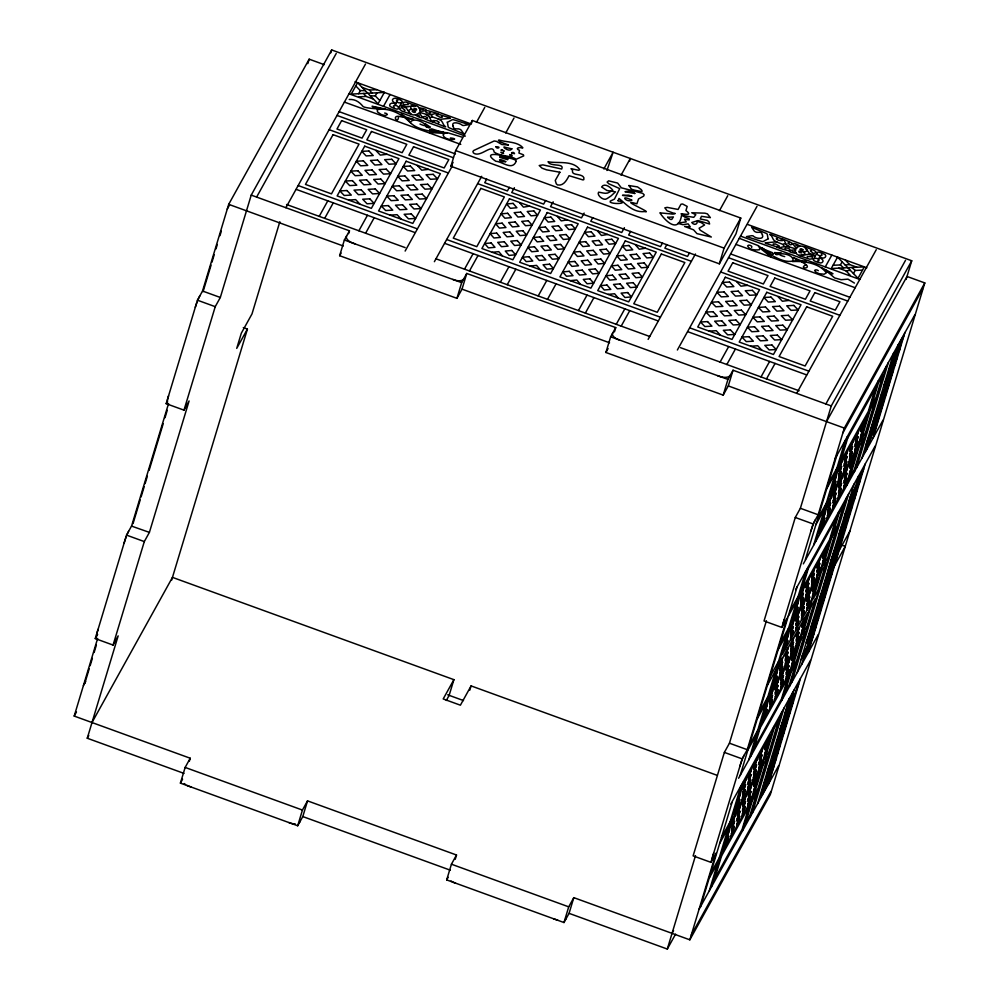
<?xml version="1.0" encoding="UTF-8"?>
<svg xmlns="http://www.w3.org/2000/svg" width="999" height="999" viewBox="0 0 999 999"><rect width="100%" height="100%" fill="white"/><g stroke="black" fill="none" stroke-linecap="round" stroke-linejoin="round"><path stroke-width="1.5" d="M794.505 655.868L791.757 664.785L792.032 664.085M804.57 622.539L801.822 631.443L802.097 630.744M815.284 587.05L812.537 595.953L812.811 595.254M825.349 553.708L822.602 562.612L822.876 561.913M853.895 494.043L855.668 486.113M859.065 484.14L860.851 476.211M776.273 744.155L772.789 759.015L767.269 773.663L767.731 770.778A7.393 0.699 -70 0 1 769.08 766.733L770.117 764.422L769.567 766.57M764.335 714.248L767.057 705.219M774.4 680.906L777.147 671.803M785.114 645.404L787.836 636.388M795.179 612.075L797.926 602.971M782.192 731.693C778.433 743.031 783.603 725.049 782.991 730.194A19.78 1.861 -70 0 1 782.704 731.418L779.52 740.946L783.253 731.955L782.567 734.253M884.964 396.428L887.699 388.224A24.176 2.273 -70 0 0 887.824 387.512L887.437 386.001L890.109 378.621M779.545 744.854L778.508 746.74L785.089 727.846L784.003 729.02A19.78 1.861 -70 0 1 784.752 727.01C790.034 713.436 782.067 736.538 785.689 725.262M807.816 651.223L809.665 644.28M809.764 641.683L811.613 634.727M848.413 513.224L846.378 518.406L846.615 517.032A7.517 0.712 -70 0 1 847.327 514.747L849.562 509.777L848.401 513.311M885.576 389.385L887.374 384.153L883.004 396.715A24.176 2.273 -70 0 1 883.516 395.292L888.611 381.331L887.574 383.191M790.796 708.466L788.835 714.123L793.144 701.573A8.654 0.812 -70 0 0 793.368 700.674L788.823 712.312A20.18 1.898 -70 0 0 788.436 713.511L786.038 720.654A9.853 0.924 -70 0 0 785.726 721.478L785.689 721.553M776.423 744.28L776.348 746.066A38.412 3.609 -70 0 0 776.96 744.043L778.708 739.285L776.373 746.54A22.59 2.123 -70 0 1 776.211 747.514L775.561 750.074L775.636 749.325M825.074 594.605C821.977 604.108 828.983 584.29 824.175 596.303A15.559 1.461 -70 0 0 823.588 597.951L824.625 596.715L823.8 599.687A19.955 1.873 -70 0 1 823.351 600.886L818.78 613.199L819.792 611.376M893.843 361.813L895.916 352.822M899.175 351.548L901.248 342.557M822.926 591.895L824.163 588.548L823.601 590.709A7.73 0.724 -70 0 1 822.477 593.98L821.203 597.315M836.2 476.211L833.154 486.251M756.518 781.705L753.483 791.533L753.77 790.783M767.557 745.142L764.522 754.969L764.809 754.22M852.559 463.573L849.537 473.401L849.824 472.652M863.598 426.998L860.576 436.825L860.863 436.088M807.08 643.306L807.916 640.646A7.905 0.737 -70 0 1 808.129 640.209L808.778 638.686L807.454 642.469A7.143 0.674 -70 0 0 807.292 642.981L807.13 643.294M726.073 840.996L729.07 831.018M737.112 804.42L740.122 794.442M767.494 784.964L769.592 777.172M769.829 774.075L771.927 766.283M822.115 522.827L825.124 512.874M787.05 719.118L787.05 719.093A9.853 0.924 -70 0 0 787.05 718.83L786.787 718.955M821.678 600.849L817.319 615.846M880.069 408.966L880.069 408.941A9.853 0.924 -70 0 0 880.057 409.228L881.081 407.405A9.853 0.924 -70 0 0 881.393 406.568L881.43 406.493M829.42 580.394L827.684 585.264L830.544 577.235M837.537 547.939L839.31 543.119L835.451 554.02A6.693 0.624 -70 0 0 835.276 554.757L839.435 544.355A15.285 1.436 -70 0 0 839.772 543.319L841.87 537.125A8.966 0.837 -70 0 0 842.157 536.388L842.182 536.326M852.871 498.064L855.818 489.148M858.928 481.106L861.862 472.19M827.372 573.975C829.095 566.895 832.604 553.97 835.664 550.324A7.73 0.724 -70 0 1 835.127 552.547L833.703 556.356L834.402 553.883M820.591 605.544L821.678 602.584L819.217 608.428A19.955 1.873 -70 0 1 819.242 607.892L818.793 609.178M818.556 615.022L817.394 618.568L819.63 613.598A7.517 0.712 -70 0 0 820.341 611.313C821.253 606.643 816.882 619.368 819.467 613.349M815.783 620.004L818.718 611.201L818.156 612.287M843.968 520.904L845.229 513.761L845.042 516.758A92.632 8.691 -70 0 1 844.654 519.143L844.08 522.052A30.095 2.822 -70 0 1 843.918 522.789L836.712 545.741M879.669 414.685L881.493 408.191L879.457 414.086L880.119 412.662M778.134 749.075L777.022 751.448A7.555 0.712 -70 0 0 776.822 752.297L776.885 753.184L779.183 747.776A10.127 0.949 -70 0 0 780.007 745.104C781.28 739.297 776.223 754.083 779.07 747.352M870.104 434.178L871.315 427.297L871.153 430.169A88.674 8.317 -70 0 1 870.766 432.455L870.204 435.302A29.296 2.747 -70 0 1 870.054 435.989L865.246 452.172M892.669 366.321L895.878 356.531M899.212 347.839L902.422 338.049M876.335 419.48L878.321 413.998L873.975 426.473A8.654 0.812 -70 0 0 873.738 427.385L878.296 415.746A20.18 1.898 -70 0 0 878.683 414.548L880.281 409.253M826.985 582.742L827.384 584.265A15.285 1.436 -70 0 1 827.184 585.027L825.087 591.208A8.966 0.837 -70 0 0 824.799 591.957L824.774 592.02M780.806 737.399C784.764 725.823 777.884 746.553 783.716 732.417M886.338 390.709L885.102 394.006L885.676 390.547L883.703 394.867L880.506 405.244L882.367 401.049A19.78 1.861 -70 0 0 883.016 399.15L883.079 398.988M888.985 378.933L890.097 376.611A7.555 0.712 -70 0 0 890.296 375.761L890.234 374.862L887.936 380.269A10.127 0.949 -70 0 0 887.1 382.954C885.813 388.723 890.883 374.088 888.049 380.706M839.01 549.113L837.936 549.9A51.111 4.795 -70 0 1 837.811 549.875L837.799 549.875A51.111 4.795 -70 0 1 837.262 551.136L833.728 559.565L828.134 578.221M891.832 373.838L890.209 378.459L892.032 374.051A10.127 0.949 -70 0 0 892.756 371.566L893.081 369.717L890.733 374.987A7.555 0.712 -70 0 0 890.284 376.261L890.009 377.123L890.908 375.499M851.173 508.341L849.737 512.337L851.423 508.354A7.517 0.712 -70 0 0 852.035 506.256C852.996 501.336 847.701 515.147 850.286 509.927M788.711 709.04L788.673 712.587A20.18 1.898 -70 0 1 788.423 713.511L788.398 713.611M773.538 244.955L773.189 243.981L775.424 243.968L779.27 246.016L776.785 246.878L766.196 243.506A8.654 4.383 16.8 0 1 765.072 242.869L775.886 241.883A20.18 10.215 16.8 0 1 777.172 242.183L783.316 244.555A4.958 2.51 16.8 0 0 783.328 245.042L783.728 245.654A9.853 4.995 16.8 0 0 784.19 246.166L784.227 246.204M877.459 421.965L877.509 421.303L876.535 422.427A51.074 4.795 -70 0 1 876.373 422.265L876.31 422.377A51.074 4.795 -70 0 1 875.786 423.651L868.631 443.968L870.291 439.722M828.009 578.858L827.946 579.72L829.02 578.446A51.111 4.795 -70 0 1 829.145 578.471L829.207 578.371A51.111 4.795 -70 0 1 829.694 577.21L833.228 568.781L838.948 549.475M775.299 754.158L776.91 749.6L775.087 754.008A10.127 0.949 -70 0 0 774.362 756.48L774.038 758.341L776.385 753.071A7.555 0.712 -70 0 0 776.822 751.797L777.11 750.911L776.198 752.559M511.6 152.722L512.999 152.41A1.561 0.787 16.8 0 1 513.811 152.71L514.522 153.696L511.763 153.034A1.798 0.912 16.8 0 1 511.613 152.735L511.613 152.735M826.697 589.385L825.249 593.244L828.958 582.542L820.654 603.908L822.527 598.463L822.452 599.412A15.559 1.461 -70 0 1 822.227 600.399L822.214 600.499M885.077 383.978L883.628 387.3A7.393 0.699 -70 0 1 884.415 384.303L887.661 376.386L884.54 388.798L878.071 406.943M789.697 705.881L789.635 706.768L790.634 705.669A51.074 4.795 -70 0 1 790.746 705.781L790.808 705.681A51.074 4.795 -70 0 1 791.333 704.407L798.488 684.078M789.747 705.631L793.356 693.318L791.47 701.535L794.242 696.403L798.488 684.065M877.422 422.177L873.788 434.665L875.648 426.523L872.876 431.655L870.304 439.71M843.943 522.402C841.982 521.578 836.588 544.218 840.659 530.457M870.067 435.626C868.181 434.865 863.236 456.019 866.97 443.256M824.425 594.168L824.312 591.358L826.722 582.954A6.693 0.624 -70 0 1 827.097 581.855M849.637 512.499L847.252 518.993L847.814 519.855A19.955 1.873 -70 0 1 847.714 520.454C843.481 529.458 842.881 536.338 840.234 545.392A6.693 0.624 -70 0 1 839.859 546.49L839.572 544.08A15.285 1.436 -70 0 1 839.772 543.306L839.797 543.231M840.284 538.898L842.731 531.143L841.882 533.728M844.729 527.947L844.754 527.847A15.559 1.461 -70 0 0 844.505 528.933C845.179 530.881 847.227 520.554 845.329 527.522M782.679 731.568L785.289 723.838L785.576 719.492L782.829 729.12L784.59 724.163L783.828 725.936M881.543 397.627L881.568 397.515A36.801 3.459 -70 0 0 881.867 396.228C883.566 387.187 877.946 404.995 882.092 394.692M884.44 396.516L884.415 396.64A19.78 1.861 -70 0 0 884.127 397.864L883.965 399.101L886.213 392.857L881.93 403.796L881.543 408.554M871.503 428.134L873.65 420.055M787.562 719.205L785.976 723.513L790.172 711.201L785.189 724.263M879.557 408.853L881.143 404.533L876.947 416.845L881.93 403.796M879.445 415.684L878.87 417.632A8.654 0.812 -70 0 1 878.446 418.906L878.446 415.472A20.18 1.898 -70 0 1 878.695 414.535L878.72 414.448M818.431 607.854L818.443 607.817A11.713 1.099 -70 0 0 818.318 608.304L818.193 609.028L818.556 608.379A8.029 0.749 -70 0 0 818.768 607.941L820.316 599.875L822.427 595.104M413.861 108.254L416.071 108.741A2.298 1.161 16.8 0 1 416.421 110.065L410.264 109.478L408.504 110.614C410.989 117.02 416.296 115.247 420.392 112.4C419.842 107.255 417.607 103.859 410.739 106.581L410.864 108.404L415.497 111.738A2.298 1.161 16.8 0 1 414.036 112.412L412.15 111.488M816.57 253.746L815.521 255.619L809.227 253.197L805.556 247.814A24.176 12.25 16.8 0 0 804.507 247.04C796.815 242.944 790.883 253.434 799.874 255.494A24.176 12.25 16.8 0 0 801.235 255.607L808.641 254.245L815.059 256.443L814.023 258.329M792.744 692.344L787.562 709.215A29.296 2.747 -70 0 1 787.175 710.339L787.175 710.339M887.337 379.458L889.747 370.092L889.397 370.979A12.3 1.149 -70 0 0 889.06 372.065L887.986 376.648L888.96 370.179L894.929 351.848M881.53 408.554L884.29 398.938L882.517 403.883L883.291 402.122M837.999 540.247L836.75 544.73A8.342 0.787 -70 0 1 836.013 547.015L834.477 551.273L835.364 548.289A53.646 5.032 -70 0 0 835.888 546.528L835.688 547.027A29.57 2.772 -70 0 0 834.889 549.225L831.867 558.179A137.862 12.937 -70 0 0 830.718 561.763L830.619 562.075M807.966 639.085L807.741 639.884M826.722 576.323L826.21 578.846M820.941 594.105L820.866 594.38A137.862 12.937 -70 0 0 820.017 597.414L818.406 603.833A29.57 2.772 -70 0 0 818.218 604.894L818.206 605.082A53.646 5.032 -70 0 0 818.768 603.246L819.767 600.087L819.267 602.472A8.342 0.787 -70 0 1 818.73 604.383L816.071 613.161L819.205 603.321A18.407 1.723 -70 0 0 819.217 602.872L819.217 602.872M838.236 540.909L836.925 544.605A18.407 1.723 -70 0 1 836.35 546.091L836.213 546.441M827.184 585.027L827.184 585.027A15.285 1.436 -70 0 1 827.534 583.99L831.68 573.588A6.693 0.624 -70 0 1 831.505 574.325L830.806 576.498M838.373 540.397L839.485 535.926L838.611 537.999M818.468 610.264L815.534 619.992A7.517 0.712 -70 0 0 814.922 622.09C813.973 626.997 819.267 613.136 816.67 618.418M888.198 386.788L888.386 386.151M168.069 397.49L168.556 395.866M784.19 619.605L783.703 621.241A8.342 0.787 -70 0 0 783.041 624.5L783.129 624.675A8.042 0.749 -70 0 0 783.89 623.713M98.077 629.333L97.415 631.518A9.216 0.862 -70 0 0 96.603 635.302L96.691 635.539A8.879 0.837 -70 0 0 97.54 634.527M713.698 853.084L713.049 855.269A9.216 0.862 -70 0 0 712.237 859.04L712.324 859.29A8.879 0.837 -70 0 0 713.161 858.266M825.773 589.685L826.073 589.422A8.966 0.837 -70 0 1 826.086 589.622M841.133 538.811L840.958 538.985A8.966 0.837 -70 0 1 840.871 538.723M184.028 773.413L87.263 738.236L118.157 635.876L113.074 645.067L95.28 638.598L126.523 535.114L131.606 525.936L168.581 403.459M113.074 645.067L144.306 541.583L149.4 532.392L189.086 400.961L183.991 410.152L166.196 403.683L197.44 300.2L202.535 291.021L228.696 204.345L309.166 59.178L324.225 64.648M189.373 761.101L190.235 758.241L74.201 716.071L97.665 638.373M84.79 683.428L89.236 668.693M90.122 665.746L92.358 658.378M94.131 652.484L96.354 645.117M133.054 523.551L140.197 499.912M141.084 496.953L144.206 486.613M145.105 483.653L147.328 476.273M149.113 470.354L163.224 423.613M165.01 417.707L167.245 410.327M203.072 291.646L211.076 265.122M211.963 262.175L214.186 254.807M215.971 248.913L217.307 244.493M219.967 235.652L221.303 231.231M183.991 410.152L215.235 306.668L220.317 297.477L251.224 195.117L331.693 49.95L911.737 260.764L906.105 279.433M307.817 63.649L309.166 59.178M171.603 580.232L247.415 329.096L243.319 327.597M279.832 221.753L251.998 313.923L241.308 333.216L236.726 348.389L247.415 329.096M330.831 52.81L331.693 49.95M455.219 859.302L456.506 855.019L307.53 800.873L302.797 816.57L297.702 825.761L180.407 783.129L185.14 767.432L190.235 758.241M614.447 331.88L615.734 327.597L466.758 273.451L462.025 289.148L456.93 298.339L339.635 255.707L344.368 240.01L349.463 230.819L251.224 195.117M348.601 233.679L349.463 230.819M450.911 166.271L455.656 150.574L472.34 120.479L740.759 218.044L736.026 233.741L719.342 263.823L450.911 166.271L453.096 162.35M471.478 123.339L472.34 120.479M297.702 825.761L302.435 810.064L307.53 800.873M456.93 298.339L461.663 282.642L466.758 273.451M91.995 722.539L172.465 577.372L453.896 679.657L449.15 695.354L446.303 700.486M469.792 690.184L471.091 685.901L717.332 775.399M629.457 161.338L630.319 158.479L621.053 175.2M826.535 421.628L907.005 276.461L924.799 282.929L770.304 794.655L689.834 939.822L573.801 897.651L569.068 913.348L563.973 922.539L446.678 879.907L451.423 864.21L456.506 855.019M911.737 260.764L831.268 405.931L733.041 370.229L728.296 385.926L723.201 395.117L605.906 352.485L610.651 336.788L615.734 327.597M719.342 263.823L724.088 248.139L740.759 218.044M563.973 922.539L568.718 906.842L573.801 897.651M723.201 395.117L727.946 379.42L733.041 370.229M766.42 620.741L729.445 743.206L724.362 752.397L693.119 855.881L710.913 862.337L715.996 853.158L689.834 939.822M831.268 405.931L800.374 508.291L795.279 517.482L764.035 620.966L781.83 627.422L786.925 618.244L747.24 749.675L742.145 758.865L710.913 862.337M569.068 913.348L667.307 949.05L695.504 855.656M781.83 627.422L813.074 523.951L818.156 514.76L844.33 428.096L924.799 282.929M700.424 907.167L732.005 802.559M740.209 775.361L797.14 586.788M805.356 559.59L836.937 454.982M709.302 890.721L740.883 786.113M748.8 759.864L805.731 571.291M813.661 545.042L845.241 440.422M711.4 886.937L742.981 782.329M750.898 756.081L807.829 567.507M815.758 541.258L847.339 436.638M742.369 831.068L773.95 726.46M781.867 700.212L838.798 511.638M846.727 485.389L878.308 380.769M750.212 816.995L781.98 711.763M789.759 685.963L846.69 497.39M854.482 471.59L886.25 366.371M752.309 813.211L784.078 707.979M791.857 682.18L848.788 493.606M856.58 467.807L888.348 362.587M757.604 803.658L789.372 698.426M797.152 672.627L854.083 484.053M861.875 458.254L893.643 353.034M762.2 795.366L793.968 690.147M801.747 664.347L858.678 475.774M866.47 449.975L898.238 344.742M765.034 786.35L769.904 772.339M805.269 653.071L809.764 640.247M769.517 778.908L774.375 764.897M809.677 645.704L814.16 632.879M768.618 783.99L800.386 678.758M808.328 652.472L865.259 463.898M873.163 437.687L904.932 332.467M124.163 542.932L124.663 541.271A8.342 0.787 -70 0 1 126.186 536.875M739.784 766.683L740.296 765.009A8.342 0.787 -70 0 1 742.369 759.215L742.906 757.904A8.042 0.749 -70 0 1 744.205 755.157M874.212 421.153L874.075 421.803L879.045 405.407L874.162 418.381M826.61 576.685L830.831 563.111L831.268 562.412L829.47 568.993L832.679 559.902L829.382 569.517L831.53 564.872A8.791 0.824 -70 0 1 831.143 566.321L829.457 570.604M885.401 392.22L883.865 396.103L884.552 393.806M885.514 392.033L887.599 387.113L887.711 388.361L890.658 378.134L888.461 384.078L889.098 382.829M771.24 764.01L766.982 776.448A12.3 1.149 -70 0 1 767.269 775.449L769.717 768.381L764.435 782.629L760.364 797.539M840.296 535.414L840.321 535.352A11.713 1.099 -70 0 1 840.546 534.702L841.433 532.604A8.029 0.749 -70 0 1 841.57 532.405L834.727 550.973M782.08 724.325L776.323 743.843L781.568 729.02L779.257 735.264L779.595 734.64M775.674 748.288L775.624 748.463A36.801 3.459 -70 0 1 774.924 750.461L771.765 758.104L773.638 753.883M843.418 530.244L843.368 530.394A15.559 1.461 -70 0 1 842.781 532.042L837.999 545.804L842.532 534.178M843.918 532.33L843.206 533.953L844.779 529.607L840.609 542.607L841.22 541.296M823.039 596.016L823.75 594.393L822.177 598.738L826.348 585.739L825.736 587.05M786.787 708.978C792.332 692.307 779.42 728.383 787.15 710.289M786.862 711.201L785.301 715.546A88.674 8.317 -70 0 1 783.566 720.254L780.319 728.683L785.351 714.909M813.248 624.038L811.638 628.508A92.632 8.691 -70 0 1 809.802 633.503L806.343 642.469L811.65 627.959M882.766 394.468L883.541 392.445L882.329 396.004A22.59 2.123 -70 0 1 881.642 397.877L879.632 404.595L880.269 401.848A38.412 3.609 -70 0 0 880.868 399.85L878.758 405.319M847.489 514.997L848.388 513.111M875.936 416.595C878.084 410.514 874.088 421.928 874.862 418.981A6.943 0.649 -70 0 1 875.012 418.481L874.063 421.378A7.293 0.687 -70 0 0 874.2 421.166M787 715.384L787.649 713.973L785.614 719.867L788.248 710.414A8.654 0.812 -70 0 1 788.673 709.153M836.687 545.978L835.913 549.013A11.763 1.099 -70 0 1 835.776 549.1M825.711 579.457L820.254 598.925L821.166 597.265A11.763 1.099 -70 0 1 821.603 596.415L822.427 595.092M778.021 745.229L778.646 743.98L776.448 749.924L779.432 739.784A24.176 2.273 -70 0 0 779.282 740.534L779.682 742.057L777.01 749.437M897.489 352.335L904.257 334.69L897.951 346.079L897.139 358.304L890.833 369.68L897.601 352.035M848.85 515.946L848.238 517.145L850.224 511.888L845.279 525.761L846.365 522.802M895.778 355.369L897.651 350.637M897.439 353.733L899.3 349.001M831.018 568.518L829.532 575.149L832.292 570.167L836.051 559.415M835.938 559.827L835.813 559.015M830.906 568.931L834.664 558.179L837.424 553.196L835.801 559.028M855.656 488.236L857.417 483.828M857.329 486.426L859.09 482.017M197.577 300.849L198.177 299.375A8.879 0.837 -70 0 1 199.7 296.129M126.736 535.476L127.273 534.165A8.042 0.749 -70 0 1 128.571 531.406M881.493 402.672C882.604 399.862 882.08 399.163 883.516 398.613M825.773 579.907L823.076 588.836L827.771 577.347A8.791 0.824 -70 0 0 828.333 575.599L828.321 574.363M684.203 215.509C672.926 210.589 696.39 218.494 685.926 210.602L687.187 206.431L682.654 204.008L680.981 204.196L678.096 209.453L667.157 207.367L664.81 207.829L667.107 210.752L672.914 212.962A25.524 12.925 16.8 0 0 675.249 213.511L673.039 214.136L659.902 212.837C664.984 220.542 678.483 234.303 681.53 215.484L683.766 216.308M875.986 416.283L875.236 417.694L876.735 412.824M844.642 525.886L844.055 527.847L845.766 523.051L842.956 529.195L847.015 517.744L845.316 522.427M822.314 602.459L822.901 600.499L821.19 605.294L824.013 599.113L819.942 610.601L821.64 605.918M839.722 541.283L840.134 540.384M131.518 526.086L149.4 532.392M828.333 574.35L829.969 569.929L829.545 570.466M227.26 209.103L229.508 205.045M256.618 197.078L336.238 53.447M166.196 403.683L167.657 401.061M285.864 207.705L365.484 64.073M358.616 93.719L360.352 90.609L365.234 90.647M370.379 95.867L375.262 95.904L376.998 92.782M384.353 92.42L378.047 103.809L357.58 82.705L351.261 94.093L384.39 92.42M319.205 216.371L327.797 200.861M383.491 106.344L390.072 94.48M324.675 218.356L333.266 202.859M95.28 638.598L97.465 634.665M395.042 105.382L395.954 103.746L394.992 103.484A7.555 3.834 16.8 0 0 393.668 103.259C389.972 102.173 387.587 106.281 392.095 107.455A10.127 5.132 16.8 0 0 394.967 108.616C399.85 110.939 399.438 105.32 395.017 105.395A2.11 1.061 16.8 0 0 394.393 105.419L393.394 106.119L394.18 107.08M397.964 100.262L396.553 100.424L396.566 101.498A2.11 1.061 16.8 0 0 396.965 101.886L396.054 103.559L395.179 103.147A7.555 3.834 16.8 0 1 394.093 102.497C390.284 100.375 393.581 96.828 396.915 98.751M398.888 107.442L399.925 105.569L406.231 107.992L409.902 113.374A24.176 12.25 16.8 0 0 410.951 114.148L401.785 111.051L399.188 108.841L401.76 107.617L405.07 110.29A1.798 0.912 16.8 0 1 404.483 110.564L404.358 110.589M401.423 102.872L400.387 104.745L406.805 106.943L414.21 105.594A24.176 12.25 16.8 0 1 415.634 105.707L405.794 101.985L402.697 102.472L403.496 104.495L408.154 104.72A1.798 0.912 16.8 0 0 408.017 104.171L407.904 104.033M83.429 685.526L85.677 681.455M74.201 716.071L76.461 712.012M339.635 255.707L341.084 253.084M358.866 230.781L367.457 215.272M365.609 233.229L374.2 217.732M87.263 738.236L88.761 735.526M405.132 251.061L452.447 165.684M476.486 122.328L484.752 107.417M434.378 261.688L481.693 176.311M505.731 132.954L513.998 118.044M486.713 179.108L484.727 182.705L507.405 190.946L509.39 187.35M464.51 269.168L473.101 253.671M180.407 783.129L182.58 779.195M514.385 187.737L511.725 192.52L543.631 204.121L545.616 200.524M469.455 270.966L478.046 255.469M500.349 282.193L508.941 266.696M507.242 284.703L515.834 269.206M553.184 201.835L550.524 206.618L581.48 217.869L584.14 213.087M603.858 168.943L613.124 152.235L606.955 170.492M538.199 295.954L546.79 280.457M547.489 299.325L556.081 283.828M592.769 217.657L590.771 221.254L621.728 232.505L624.387 227.71M578.446 310.577L587.037 295.08M585.352 313.087L593.943 297.59M630.619 231.418L628.633 235.002L660.526 246.603L662.524 243.007M616.246 324.313L624.837 308.816M605.906 352.485L608.091 348.539M621.191 326.111L629.782 310.614M666.845 244.58L664.859 248.177L687.537 256.418L689.522 252.822M453.896 679.657L443.194 698.938L460.402 705.194L471.091 685.901M648.126 339.373L695.441 253.996M719.48 210.639L727.747 195.729M677.372 350L756.992 206.356M720.092 362.063L728.683 346.553M726.835 364.51L735.426 349.013M446.678 879.907L448.139 877.284M818.493 259.29L819.405 257.642L820.266 258.054A7.555 3.834 16.8 0 1 821.353 258.704C825.174 260.826 821.877 264.373 818.531 262.437A10.127 5.132 16.8 0 1 815.559 261.476C810.177 259.728 815.846 256.668 818.493 259.303A2.11 1.061 16.8 0 1 818.893 259.69L818.905 260.776L817.494 260.926M820.416 255.806L819.505 257.455L820.466 257.705A7.555 3.834 16.8 0 0 821.79 257.929C825.474 259.028 827.871 254.907 823.363 253.734A10.127 5.132 16.8 0 0 820.491 252.585C815.609 250.262 816.021 255.869 820.441 255.794A2.11 1.061 16.8 0 0 821.066 255.781L822.065 255.07L821.278 254.121M761.013 376.935L769.605 361.438M825.274 266.908L831.855 255.045M766.483 378.921L775.074 363.424M833.141 265.259L840.384 264.947L842.107 261.825M853.458 273.564L855.181 270.442L862.412 270.13M796.64 393.344L876.26 249.7M825.886 403.971L905.506 260.339M842.894 432.854L922.514 289.211M835.102 458.653L914.722 315.01M897.764 348.801L899.5 345.679M895.591 358.691L897.327 355.569M828.246 483.778L836.837 468.281M889.048 375.187L895.628 363.324M826.785 488.598L835.376 473.101M817.681 518.756L826.273 503.259M815.883 524.712L824.475 509.215M803.333 563.873L882.954 420.229M795.541 589.672L875.161 446.029M857.442 482.305L859.128 479.258M850.062 497.29L854.732 488.861M848.938 500.998L853.608 492.569M855.619 490.996L857.304 487.949M789.547 611.962L798.139 596.465M788.223 616.321L796.815 600.824M849.537 506.068L855.956 494.48M848.301 510.177L854.719 498.588M847.164 516.97L848.176 515.134L843.606 527.46A19.955 1.873 -70 0 0 843.144 528.696L842.332 531.63L843.83 529.882M779.994 643.581L788.586 628.084M778.159 649.662L786.75 634.165M839.148 550.486L849.837 531.206M769.917 676.972L778.508 661.475M767.444 685.177L776.036 669.667M834.565 565.659L845.254 546.378L841.158 544.88M759.203 712.474L767.794 696.977M757.354 718.568L765.946 703.071M812.137 629.932L818.556 618.356M810.901 634.04L817.319 622.464M749.125 745.828L757.717 730.319M747.814 750.187L756.405 734.69M811.525 637.012L813.223 633.965M802.16 655.968L806.83 647.539M801.036 659.677L805.706 651.248M806.218 651.985L807.904 648.938M738.611 778.246L818.231 634.602M730.831 804.045L810.451 660.401M721.478 837.437L730.069 821.94M719.68 843.393L728.271 827.896M672.04 933.353L673.551 930.643M667.307 949.05L675.574 934.127M710.576 873.551L719.168 858.041M771.39 764.922L777.959 753.059M709.115 878.371L717.707 862.874M771.715 769.018L773.438 765.896M765.971 785.351L767.707 782.229M699.063 909.265L778.683 765.621M691.271 935.064L770.891 791.42M420.292 112.587L428.334 114.922L433.578 114.073A3.472 1.761 16.8 0 1 436.076 113.774C444.78 115.684 426.261 109.54 425.911 110.714L425.649 111.738C426.136 113.499 432.617 113.948 429.882 111.913M783.353 244.405L783.453 244.318A4.958 2.51 16.8 0 1 783.903 244.006L784.739 243.831A9.853 4.995 16.8 0 1 785.514 243.768L785.589 243.768M781.63 738.548L779.744 743.893L784.34 730.744L784.115 731.343A24.176 2.273 -70 0 1 783.603 732.754M423.126 109.678C410.177 105.694 435.502 109.878 422.065 111.201A19.78 10.015 16.8 0 1 420.104 110.901L419.93 110.864M792.332 251.511C805.269 255.494 779.957 251.311 793.393 249.987A19.78 10.015 16.8 0 1 795.341 250.299L795.516 250.324M419.967 124.038C433.991 130.332 417.869 115.921 411.001 121.379L410.676 123.002C416.558 128.621 425.337 130.145 433.104 131.793M813.074 621.803C818.98 604.457 805.356 642.07 813.548 623.101A30.095 2.822 -70 0 0 813.998 621.915L820.167 599.188M751.635 247.44C753.146 246.104 748.176 243.981 747.627 245.929C749.225 250.1 755.644 250.25 759.44 249.738L759.74 247.939L758.441 246.104M801.585 252.947L799.387 252.46A2.298 1.161 16.8 0 1 799.038 251.124L805.182 251.723L806.655 251.061L806.83 249.987L804.27 246.691L814.472 250.524L816.27 252.347L813.698 253.571L810.389 250.911A1.798 0.912 16.8 0 1 810.976 250.624L811.213 250.599M805.619 264.86C797.627 269.518 814.622 268.956 803.333 262.874A36.801 18.631 16.8 0 0 801.66 261.838L801.51 261.75M845.204 265.047L849.55 264.535L856.855 267.183M838.71 268.207L846.016 270.854L850.361 270.342M530.069 266.046L536.563 265.384L540.272 269.742M520.304 202.735L519.655 202.785L523.426 207.143L529.607 206.106M558.091 216.458L557.442 216.521L561.226 220.879L567.395 219.842M598.314 231.081L597.664 231.144L601.473 235.502L607.617 234.465M636.113 244.817L635.464 244.88L639.26 249.238L645.416 248.202M792.457 261.576C804.083 260.926 819.33 263.074 826.348 272.877L824.15 274.226L819.28 273.714A7.393 3.746 16.8 0 1 815.571 271.74L814.622 270.567L815.147 270.017A2.423 1.224 16.8 0 1 817.12 270.055L818.331 270.654M502.472 256.006L498.776 251.648L492.282 252.31M580.494 284.365L576.798 280.007L570.304 280.657M618.294 298.102L614.585 293.743L608.091 294.393M793.868 261.189L799.038 260.851A38.412 19.456 16.8 0 0 796.715 260.002L793.243 257.43L800.823 260.664A22.59 11.439 16.8 0 1 802.659 260.727L806.405 261.488L804.482 261.563M362.25 87.425L369.555 90.085L376.673 89.648M358.941 96.853L366.071 96.428L373.364 99.088M348.614 200.087L355.644 199.625L359.977 204.183M390.06 215.16L397.09 214.698L401.348 219.256M750.686 346.216L757.717 345.754L761.962 350.312M376.673 150.537L375.974 150.574L380.307 155.12L386.975 154.271M418.131 165.597L417.432 165.634L421.753 170.192L428.421 169.343M737.287 281.593L736.588 281.631L740.946 286.189L747.589 285.339M778.733 296.653L778.034 296.691L782.392 301.261L789.035 300.399M720.504 335.252L716.258 330.694L709.228 331.156M429.87 117.42L429.945 117.42A9.853 4.995 16.8 0 0 430.719 117.37L431.556 117.195A4.958 2.51 16.8 0 0 432.005 116.883L432.142 116.633A4.958 2.51 16.8 0 0 432.13 116.159L431.73 115.534A9.853 4.995 16.8 0 0 431.268 115.035L431.268 115.035M678.321 223.027L686.251 221.89L684.515 219.256L689.223 219.917L689.123 218.706L684.34 216.883L684.502 215.784L693.768 217.345L695.828 214.698L691.72 212.762L704.857 213.162L707.417 213.873L710.376 217.632L701.46 216.333L700.237 218.968L707.292 220.404L708.978 221.865L709.615 224.013L698.026 220.542L691.745 222.515C693.668 225.237 697.539 224.95 697.227 221.353L701.31 222.615L704.595 224.987L699.113 228.222L700.112 230.12L711.325 237.025L696.965 233.629L693.568 229.832L684.602 226.473L690.284 226.885L688.074 223.863L682.904 224.713L678.196 223.439M442.794 133.292L429.17 132.48L437.112 132.03A88.674 44.905 16.8 0 1 441.758 132.255L446.978 132.73A29.296 14.835 16.8 0 1 448.126 132.892L462.125 137.15M438.136 123.052L439.223 122.377L436.988 120.842L433.166 120.517L434.827 122.715L444.355 126.536A8.654 4.383 16.8 0 0 445.691 126.798C442.644 125.562 443.206 120.642 439.41 119.593A20.18 10.215 16.8 0 0 438.286 119.018L432.28 116.833M777.322 238.137L776.235 238.811L778.471 240.347L782.292 240.672L780.631 238.474L771.103 234.665A8.654 4.383 16.8 0 0 769.767 234.403C773.001 235.839 772.19 240.547 776.048 241.608A20.18 10.215 16.8 0 0 777.172 242.17L777.272 242.22M384.665 113.037L386.014 113.374A2.423 1.224 16.8 0 1 387.35 114.548L385.477 115.434A7.393 3.746 16.8 0 1 381.206 114.498L377.485 111.9L377.272 109.665C389.023 107.343 402.16 114.061 410.227 122.652M447.115 132.954L444.567 133.391L443.094 134.765C444.543 142.033 462.612 139.261 450.412 137.962M611.738 191.209L615.484 191.858L611.051 195.929A203.384 102.997 16.8 0 1 606.73 198.776C603.771 201.086 596.503 195.255 598.551 192.208C602.072 192.407 606.218 194.68 609.665 192.008A64.61 32.717 16.8 0 0 611.313 191.146L606.967 190.497L601.61 186.988C604.358 182.58 610.489 187.05 612.824 190.26M404.046 117.295L403.858 117.27A36.801 18.631 16.8 0 0 401.798 116.945C389.872 113.524 398.189 125.125 398.489 116.933M795.092 248.689L787.125 246.278L781.88 247.115A3.472 1.761 16.8 0 1 779.37 247.427C770.504 245.392 789.472 251.773 789.547 250.474L789.809 249.463C789.31 247.702 782.841 247.24 785.576 249.275M426.148 118.644L427.622 118.082L425.137 116.371L422.402 117.045C421.603 118.032 439.647 125.25 431.98 121.166A3.472 1.761 16.8 0 1 430.594 119.443L429.245 116.771L426.098 114.585M789.31 242.545L787.836 243.119L790.321 244.83L793.056 244.156C793.818 243.119 775.823 235.989 783.478 240.022A3.472 1.761 16.8 0 1 784.852 241.746L786.213 244.43L789.36 246.603M739.285 238.299L757.829 245.454A29.296 14.835 16.8 0 1 758.728 246.041L762.649 248.876A88.674 44.905 16.8 0 1 765.946 251.536L770.803 256.643L761.001 248.938M349.213 99.463C355.382 99.088 359.453 102.135 363.012 106.418C365.422 108.941 394.418 109.94 373.713 107.243A12.3 6.231 16.8 0 1 372.565 106.768L372.09 106.206L385.514 109.091M452.797 279.42L454.682 280.082A8.342 4.221 16.8 0 0 460.514 280.669L461.675 280.407A8.042 4.071 16.8 0 0 463.723 278.933M288.836 822.539L290.709 823.201A8.342 4.221 16.8 0 0 295.229 823.888M717.444 375.599L719.942 376.498A9.216 4.67 16.8 0 0 726.448 377.272L727.759 377.01A8.879 4.495 16.8 0 0 730.207 375.337M553.483 918.718L555.968 919.617A9.216 4.67 16.8 0 0 557.704 920.091M355.045 81.793L471.403 124.076M747.577 224.45L866.845 267.794M349.001 93.806L465.359 136.101M740.509 236.101L859.777 279.445M344.405 102.098L460.764 144.393M735.913 244.38L855.181 287.737M455.656 150.574L724.088 248.139M339.111 111.651L455.469 153.933M730.619 253.933L849.887 297.29M337.013 115.434L453.371 157.73M728.521 257.717L847.789 301.074M329.295 129.733L447.877 172.827M477.634 183.641L691.383 261.326M721.141 272.14L839.709 315.247M298.326 185.602L416.908 228.709M446.665 239.523L660.414 317.207M690.172 328.009L808.74 371.116M296.228 189.385L414.81 232.492M444.567 243.306L658.316 320.991M688.074 331.805L806.643 374.9M286.563 204.495L405.144 247.602M435.976 258.803L649.725 336.488M680.544 347.689L799.125 390.784M344.368 240.01L461.663 282.642M610.651 336.788L727.946 379.42M228.696 204.345L343.256 245.991M462.025 289.148L609.54 342.769M728.296 385.926L844.33 428.096M202.535 291.021L220.317 297.477M800.374 508.291L818.156 514.76M197.44 300.2L215.235 306.668M795.279 517.482L813.074 523.951M729.445 743.206L747.24 749.675M126.523 535.114L144.306 541.583M724.362 752.397L742.145 758.865M447.702 694.817L463.486 700.561M185.14 767.432L302.435 810.064M451.423 864.21L568.718 906.842M302.797 816.57L450.324 870.191M354.87 243.818L352.385 242.907A9.216 4.67 16.8 0 1 347.34 239.498L346.715 238.524A8.879 4.495 16.8 0 1 346.628 235.939M190.896 786.937L188.424 786.026A9.216 4.67 16.8 0 1 186.825 785.301M619.517 340.01L617.657 339.31A8.342 4.221 16.8 0 1 613.224 336.176L612.699 335.302A8.042 4.071 16.8 0 1 612.699 333.079M455.544 883.128L453.683 882.429A8.342 4.221 16.8 0 1 451.048 880.981M438.174 118.981L438.286 119.018A20.18 10.215 16.8 0 0 439.56 119.318L450.387 118.319A8.654 4.383 16.8 0 0 449.25 117.695L438.673 114.311L436.188 115.185L440.022 117.22L442.27 117.22L441.908 116.234M399.9 99.713C405.282 101.473 399.612 104.533 396.965 101.886M854.42 283.067L847.964 279.146L841.17 279.708L834.627 277.922L825.037 269.78L830.956 273.414A12.3 6.231 16.8 0 0 832.155 273.801L832.979 273.714L821.403 267.507M796.89 247.864L796.74 247.777A19.78 10.015 16.8 0 1 795.154 246.803C787.137 237.999 808.291 249.962 795.866 245.242M418.569 113.324L418.718 113.411A19.78 10.015 16.8 0 1 420.292 114.385C428.284 123.376 407.142 110.951 419.592 116.046M768.83 253.808C776.023 257.492 784.477 262.874 792.682 261.026L793.056 259.415C790.933 251.748 770.279 253.084 784.727 256.618M402.26 115.372L401.036 114.161L404.22 115.921A22.59 11.439 16.8 0 1 405.507 116.983L413.536 119.418L408.841 119.031A38.412 19.456 16.8 0 0 406.568 118.219L409.64 121.553M851.897 267.52L855.181 270.442M840.384 264.947L843.668 267.869M807.567 257.18L807.504 257.105A1.798 0.912 16.8 0 1 807.304 256.468L811.962 256.706L812.761 258.716L809.652 259.203L799.337 255.582L804.969 254.108L804.595 252.784L799.962 249.463A2.298 1.161 16.8 0 1 801.41 248.788L803.333 249.8M375.262 95.904L379.782 100.487M355.831 86.014L360.352 90.609M845.216 259.94L849.55 264.535M846.016 270.854L850.349 275.449M369.555 90.085L371.965 93.057M363.648 93.456L366.071 96.428M811.3 638.91L811.425 639.897M808.004 646.066L808.141 647.052M771.39 771.228L771.465 772.464M767.956 778.783L768.019 780.019M195.305 307.267A9.216 0.862 -70 0 1 196.978 302.41M167.42 400.312A8.342 0.787 -70 0 1 168.069 397.49M397.028 98.564A10.127 5.132 16.8 0 1 400 99.525M815.321 519.867A8.879 0.837 -70 0 0 813.81 523.126L813.211 524.587A9.216 0.862 -70 0 0 810.938 531.006M566.233 918.456A8.879 4.495 16.8 0 1 564.885 919.704M185.439 784.465A9.216 4.67 16.8 0 1 184.278 783.553M299.75 822.052A8.042 4.071 16.8 0 1 298.676 823.114M764.335 716.333L764.322 718.418L767.082 709.302L764.335 716.333M769.817 706.443L769.804 708.528L772.564 699.412L769.817 706.443M769.817 702.272L769.817 704.357L772.564 695.242L769.817 702.272M769.829 698.114L769.829 700.187L772.577 691.083L769.829 698.114M774.4 682.991L774.387 685.077L777.147 675.961L774.4 682.991M775.299 696.553L775.286 698.638L778.046 689.522L775.299 696.553M775.311 692.382L775.299 694.467L778.046 685.351L775.311 692.382M775.311 688.224L775.311 690.297L778.059 681.193L775.311 688.224M779.882 673.101L779.869 675.187L782.629 666.071L779.882 673.101M779.894 668.93L779.882 671.016L782.629 661.912L779.894 668.93M779.894 664.772L779.894 666.857L782.642 657.742L779.894 664.772M780.781 686.663L780.768 688.748L783.528 679.632L780.781 686.663M780.793 682.492L780.781 684.577L783.541 675.461L780.793 682.492M780.793 678.321L780.793 680.406L783.541 671.303L780.793 678.321M781.767 727.697C781.418 731.93 783.391 722.252 782.005 726.585A7.293 0.687 -70 0 0 781.78 727.01L781.193 729.258A6.943 0.649 -70 0 1 781.343 728.758L781.73 727.634M785.114 647.489L785.114 649.575L787.861 640.459L785.114 647.489M785.364 663.211L785.351 665.297L788.111 656.181L785.364 663.211M785.376 659.04L785.364 661.126L788.111 652.01L785.376 659.04M785.376 654.882L785.376 656.955L788.124 647.851L785.376 654.882M786.263 676.773L786.263 678.845L789.01 669.742L786.263 676.773M786.275 672.602L786.263 674.687L789.023 665.571L786.275 672.602M786.275 668.431L786.275 670.516L789.023 661.413L786.275 668.431M790.596 637.599L790.596 639.672L793.343 630.569L790.596 637.599M790.609 633.428L790.609 635.514L793.356 626.398L790.609 633.428M790.621 629.258L790.609 631.343L793.368 622.24L790.621 629.258M790.846 653.321L790.846 655.406L793.593 646.291L790.846 653.321M790.858 649.15L790.846 651.236L793.606 642.12L790.858 649.15M790.858 644.992L790.858 647.065L793.606 637.961L790.858 644.992M791.757 658.541L791.757 660.626L794.505 651.51L791.757 658.541M795.179 614.148L795.179 616.233L797.926 607.117L795.179 614.148M796.078 627.709L796.078 629.782L798.825 620.679L796.078 627.709M796.091 623.538L796.091 625.624L798.838 616.508L796.091 623.538M796.103 619.368L796.091 621.453L798.85 612.337L796.103 619.368M796.328 643.431L796.328 645.516L799.075 636.4L796.328 643.431M796.34 639.26L796.328 641.346L799.088 632.23L796.34 639.26M796.34 635.089L796.34 637.175L799.088 628.071L796.34 635.089M800.661 604.258L800.661 606.343L803.408 597.227L800.661 604.258M800.674 600.087L800.674 602.172L803.421 593.056L800.674 600.087M800.686 595.928L800.674 598.001L803.433 588.898L800.686 595.928M801.56 617.807L801.56 619.892L804.307 610.789L801.56 617.807M801.573 613.648L801.573 615.734L804.32 606.618L801.573 613.648M801.585 609.477L801.573 611.563L804.332 602.447L801.585 609.477M801.835 625.199L801.822 627.285L804.57 618.181L801.835 625.199M806.143 594.368L806.143 596.44L808.89 587.337L806.143 594.368M806.156 590.197L806.156 592.282L808.903 583.166L806.156 590.197M806.168 586.026L806.156 588.111L808.915 579.008L806.168 586.026M807.042 607.916L807.042 610.002L809.789 600.899L807.042 607.916M807.055 603.758L807.055 605.844L809.802 596.728L807.055 603.758M807.067 599.587L807.067 601.673L809.814 592.557L807.067 599.587M811.625 584.477L811.625 586.55L814.372 577.447L811.625 584.477M811.638 580.307L811.638 582.392L814.385 573.276L811.638 580.307M811.65 576.136L811.638 578.221L814.397 569.105L811.65 576.136M812.549 589.697L812.549 591.783L815.296 582.667L812.549 589.697M817.107 574.575L817.107 576.66L819.854 567.557L817.107 574.575M817.12 570.417L817.12 572.502L819.867 563.386L817.12 570.417M817.132 566.246L817.132 568.331L819.879 559.215L817.132 566.246M822.614 556.356L822.614 558.441L825.361 549.325L822.614 556.356M847.402 509.627L845.304 517.007A18.444 1.736 -70 0 0 844.829 518.968L844.692 519.567L847.402 509.627M873.376 423.414L871.378 430.469A17.807 1.673 -70 0 0 870.916 432.342L870.778 432.992L873.376 423.414M453.034 125.986C453.371 130.869 457.817 127.71 460.164 129.395A6.106 3.084 16.8 0 1 461.188 130.132L463.848 133.866L449.026 127.747A4.333 2.198 16.8 0 1 448.189 126.998L447.54 123.139A51.074 25.862 16.8 0 0 447.077 122.265L447.127 122.165A51.074 25.862 16.8 0 0 448.239 121.878L452.235 119.705A4.333 2.198 16.8 0 1 453.484 119.705L468.981 124.613L463.773 125.487A6.106 3.084 16.8 0 1 462.412 125.362C460.439 123.114 450.799 120.679 453.034 125.986M509.715 154.633C512.037 158.267 513.786 154.046 509.715 154.633M762.424 234.815C764.697 240.172 755.132 238.536 753.046 235.839A6.106 3.084 16.8 0 0 751.685 235.702L746.465 236.588L761.962 241.483A4.333 2.198 16.8 0 0 763.224 241.496L767.22 239.323A51.074 25.862 16.8 0 1 768.331 239.023L768.431 238.998A51.074 25.862 16.8 0 1 767.919 238.062L767.269 234.191A4.333 2.198 16.8 0 0 766.42 233.441L751.66 227.322L754.257 231.069A6.106 3.084 16.8 0 0 755.281 231.805C757.629 233.591 761.575 230.207 762.424 234.815M775.311 253.721L776.273 254.645L778.421 254.47A6.943 3.509 16.8 0 1 777.846 254.245L776.772 253.634L781.63 253.259L774.612 252.535L775.374 253.346A7.293 3.696 16.8 0 0 775.311 253.721M809.852 637.874L809.577 648.089L803.421 659.19L816.033 626.723L809.852 637.874M857.367 485.114L857.242 490.222L851.086 501.336L863.66 468.918L857.504 480.032L857.379 485.139M508.391 144.955L501.873 144.543L496.503 141.359L494.18 140.984L473.813 150.449L472.889 151.461L473.389 152.884C480.157 158.541 492.744 142.295 494.13 152.023C500.324 156.581 509.527 154.995 516.233 159.241L523.713 155.894L523.414 154.795L518.918 153.047L519.492 150.337C514.41 148.551 519.455 146.528 522.402 148.177L522.864 147.765C517.519 141.408 506.755 142.495 499.088 139.985L498.389 140.335L500.274 141.908L508.391 144.955M501.198 150.125L504.258 151.161L501.848 149.65A3.222 1.623 16.8 0 0 501.411 149.875L501.198 150.125M618.069 200.749C629.969 203.334 613.886 204.658 610.252 202.16L610.252 201.124L614.447 199.113L619.717 188.599L608.803 183.779L607.13 182.068L608.616 180.819L617.669 183.079L621.341 187.812L642.632 193.319L644.168 194.793L643.693 196.104L638.548 198.938L636.887 203.821C616.408 197.814 654.645 213.798 644.605 211.576C632.692 212.775 625.611 203.534 619.018 198.451L618.069 200.749M503.496 153.197L501.211 152.635A4.333 2.198 16.8 0 1 500.924 152.198L503.496 153.197M559.902 172.24L555.257 180.469L556.318 183.878L557.604 184.952C563.573 186.164 566.758 180.07 569.055 175.699L583.029 179.945L583.828 179.583L583.853 177.672C581.818 173.077 570.928 176.049 572.589 170.404L571.003 168.656L578.671 170.305L579.757 169.63C573.076 159.865 556.918 163.674 548.039 161.751C550.324 167.108 564.847 162.787 561.688 169.031L542.882 164.872L539.223 165.509L542.057 168.182L546.503 169.83L559.902 172.24M807.604 640.384L811.013 630.594A18.444 1.736 -70 0 1 811.987 627.747L812.399 626.573L807.604 640.384M725.923 843.568L725.761 846.141L728.808 836.063L725.923 843.568M731.405 833.678L731.243 836.25L734.29 826.161L731.405 833.678M731.705 828.546L731.555 831.106L734.59 821.028L731.705 828.546M732.005 823.413L731.855 825.973L734.902 815.896L732.005 823.413M736.962 807.005L736.812 809.565L739.847 799.487L736.962 807.005M736.887 823.788L736.738 826.36L739.772 816.27L736.887 823.788M737.187 818.656L737.037 821.215L740.072 811.138L737.187 818.656M737.487 813.523L737.337 816.083L740.384 806.006L737.487 813.523M742.444 797.115L742.294 799.675L745.329 789.597L742.444 797.115M742.744 791.982L742.594 794.542L745.629 784.465L742.744 791.982M743.044 786.837L742.894 789.41L745.941 779.332L743.044 786.837M742.369 813.898L742.22 816.47L745.254 806.38L742.369 813.898M742.669 808.765L742.519 811.325L745.566 801.248L742.669 808.765M742.969 803.633L742.819 806.193L745.866 796.116L742.969 803.633M747.926 787.224L747.776 789.784L750.811 779.707L747.926 787.224M748.226 782.08L748.076 784.652L751.123 774.575L748.226 782.08M748.526 776.947L748.376 779.52L751.423 769.442L748.526 776.947M747.851 804.008L747.702 806.568L750.736 796.49L747.851 804.008M748.151 798.875L748.001 801.435L751.048 791.358L748.151 798.875M748.451 793.73L748.301 796.303L751.348 786.225L748.451 793.73M753.408 777.334L753.258 779.894L756.293 769.817L753.408 777.334M753.708 772.19L753.558 774.762L756.605 764.685L753.708 772.19M754.008 767.057L753.858 769.63L756.905 759.552L754.008 767.057M753.933 783.84L753.783 786.413L756.83 776.335L753.933 783.84M758.89 767.444L758.74 770.004L761.775 759.927L758.89 767.444M759.19 762.299L759.04 764.872L762.087 754.794L759.19 762.299M759.49 757.167L759.34 759.74L762.387 749.65L759.49 757.167M764.972 747.277L764.822 749.849L767.869 739.76L764.972 747.277M821.965 525.412L821.815 527.984L824.862 517.894L821.965 525.412M827.447 515.521L827.297 518.094L830.344 508.004L827.447 515.521M827.759 510.389L827.609 512.949L830.644 502.872L827.759 510.389M828.059 505.257L827.909 507.817L830.943 497.739L828.059 505.257M833.004 488.848L832.854 491.408L835.901 481.331L833.004 488.848M832.941 505.631L832.779 508.204L835.826 498.114L832.941 505.631M833.241 500.499L833.091 503.059L836.126 492.982L833.241 500.499M833.541 495.367L833.391 497.927L836.438 487.849L833.541 495.367M838.498 478.958L838.336 481.518L841.383 471.441L838.498 478.958M838.798 473.813L838.648 476.386L841.682 466.308L838.798 473.813M839.098 468.681L838.948 471.253L841.995 461.176L839.098 468.681M838.423 495.741L838.261 498.314L841.308 488.224L838.423 495.741M838.723 490.609L838.573 493.169L841.608 483.091L838.723 490.609M839.023 485.464L838.873 488.036L841.92 477.959L839.023 485.464M843.98 469.068L843.818 471.628L846.865 461.55L843.98 469.068M844.28 463.923L844.13 466.496L847.164 456.418L844.28 463.923M844.58 458.791L844.43 461.363L847.477 451.286L844.58 458.791M843.905 485.851L843.755 488.411L846.79 478.334L843.905 485.851M844.205 480.719L844.055 483.279L847.09 473.201L844.205 480.719M844.505 475.574L844.355 478.146L847.402 468.069L844.505 475.574M849.462 459.178L849.312 461.738L852.347 451.66L849.462 459.178M849.762 454.033L849.612 456.605L852.646 446.528L849.762 454.033M850.062 448.901L849.912 451.473L852.959 441.383L850.062 448.901M849.987 465.684L849.837 468.256L852.884 458.179L849.987 465.684M854.944 449.275L854.794 451.848L857.829 441.77L854.944 449.275M855.244 444.143L855.094 446.715L858.141 436.638L855.244 444.143M855.544 439.011L855.394 441.583L858.441 431.493L855.544 439.011M861.026 429.12L860.876 431.693L863.923 421.603L861.026 429.12M770.117 769.505L769.292 781.742L762.986 793.131L776.448 758.079L770.117 769.505M781.505 726.735L784.739 717.419A17.807 1.673 -70 0 1 785.664 714.722L786.063 713.611L781.505 726.735M848.101 507.854C853.196 494.705 849.749 503.521 848.963 504.957A7.143 0.674 -70 0 1 849.113 504.445L848.114 507.492A7.905 0.737 -70 0 0 848.263 507.255L848.101 507.854M425.986 126.623L428.871 127.81A7.293 3.696 16.8 0 0 429.158 127.535L430.382 127.135L425.099 123.676L427.984 126.873L426.698 126.623A6.943 3.509 16.8 0 1 426.148 126.423L426.011 126.548M516.208 161.289C512.125 170.991 502.672 161.626 495.804 161.276C480.169 150.587 503.996 154.92 508.916 158.042A32.717 16.571 16.8 0 0 511.538 158.591L515.072 159.828L516.208 161.289M622.577 195.367L631.905 196.453A6.968 3.521 16.8 0 0 631.917 196.141L628.471 195.167L622.577 195.367M429.832 129.458L430.257 130.095A3.696 1.873 16.8 0 1 431.156 130.469L443.556 132.068L442.42 131.93A17.807 9.016 16.8 0 1 439.597 131.406L431.705 128.846L429.832 129.458M773.276 253.821L772.277 254.395A3.696 1.873 16.8 0 0 771.328 254.108L761.625 247.665L762.499 248.264A17.807 9.016 16.8 0 0 764.859 249.625L772.477 252.685L773.276 253.821M631.718 200.1C627.21 203.446 618.493 193.744 631.718 200.1M505.706 161.651C498.713 162.625 496.266 156.731 505.706 161.651M721.503 856.081L714.585 879.02L742.157 829.282L749.075 806.343L721.503 856.081M732.13 820.891L723.014 851.111L750.586 801.36L759.702 771.153L732.13 820.891M743.169 784.327L734.053 814.535L761.625 764.797L770.741 734.577L743.169 784.327M760.214 727.884L753.945 748.626L781.518 698.875L787.786 678.146L760.214 727.884M769.817 696.078L761.575 723.388L789.148 673.638L797.389 646.328L769.817 696.078M779.882 662.737L771.64 690.047L799.212 640.297L807.454 612.986L779.882 662.737M790.596 627.222L782.354 654.532L809.927 604.795L818.169 577.484L790.596 627.222M800.661 593.893L792.419 621.191L819.992 571.453L828.233 544.143L800.661 593.893M808.278 568.656L802.022 589.385L829.595 539.647L835.851 518.906L808.278 568.656M828.183 502.734L819.068 532.942L846.64 483.204L855.756 452.997L828.183 502.734M839.222 466.171L830.107 496.378L857.679 446.64L866.795 416.421L839.222 466.171M847.651 438.249L840.733 461.188L868.306 411.438L875.224 388.499L847.651 438.249M752.284 800.674L745.604 822.801L750.249 814.422L756.93 792.294L752.284 800.674M762.961 765.309L753.558 796.44L758.204 788.061L767.607 756.93L762.961 765.309M774.15 728.221L764.759 759.352L769.405 750.973L778.795 719.842L774.15 728.221M790.996 672.452L784.952 692.457L789.597 684.078L795.641 664.06L790.996 672.452M800.636 640.484L792.145 668.631L796.79 660.252L805.281 632.105L800.636 640.484M810.726 607.092L802.484 634.402L807.13 626.023L815.371 598.713L810.726 607.092M821.44 571.578L813.198 598.888L817.844 590.509L826.086 563.199L821.44 571.578M831.78 537.35L823.276 565.496L827.921 557.117L836.425 528.971L831.78 537.35M838.973 513.523L832.929 533.541L837.574 525.149L843.618 505.144L838.973 513.523M859.165 446.628L849.762 477.759L854.407 469.38L863.81 438.249L859.165 446.628M870.366 409.54L860.963 440.671L865.609 432.292L875.012 401.161L870.366 409.54M878.321 383.179L871.64 405.319L876.285 396.928L882.966 374.8L878.321 383.179M495.991 146.728C496.503 149.738 502.485 146.753 495.991 146.728M511.875 148.826C510.227 152.41 502.797 147.652 504.02 146.928A90.647 45.904 16.8 0 0 506.193 147.54L511.875 148.826M667.619 217.32L670.304 219.343A2.56 1.299 16.8 0 0 671.815 219.368L673.388 216.958L667.619 217.32M333.042 134.665L305.469 184.415L331.468 193.868L359.041 144.118L333.042 134.665M341.621 120.629L336.975 129.008L362.063 138.124L366.708 129.745L341.621 120.629M371.491 131.481L366.845 139.86L402.147 152.697L406.793 144.318L371.491 131.481M364.697 146.179L337.125 195.916L371.366 208.366L398.938 158.616L364.697 146.179M413.536 146.766L408.891 155.145L444.18 167.969L448.826 159.59L413.536 146.766M406.143 161.239L378.571 210.976L412.812 223.426L440.384 173.689L406.143 161.239M480.856 188.386L453.284 238.137L476.785 246.678L504.358 196.94L480.856 188.386M500.349 156.081L499.675 157.305L507.642 159.715L508.091 158.903L500.349 156.081M509.465 198.789L481.893 248.526L512.849 259.777L540.422 210.04L509.465 198.789M547.252 212.525L519.68 262.262L550.636 273.514L578.209 223.776L547.252 212.525M587.499 227.148L559.927 276.898L590.884 288.149L618.456 238.399L587.499 227.148M625.299 240.884L597.727 290.634L628.683 301.873L656.256 252.135L625.299 240.884M661.35 253.996L633.778 303.733L657.28 312.275L684.852 262.537L661.35 253.996M732.717 262.774L728.071 271.154L763.373 283.978L768.019 275.599L732.717 262.774M725.324 277.247L697.752 326.985L732.005 339.435L759.577 289.685L725.324 277.247M766.782 292.307L739.21 342.045L773.451 354.495L801.023 304.757L766.782 292.307M774.762 278.047L770.117 286.426L805.406 299.25L810.052 290.871L774.762 278.047M806.668 306.805L779.095 356.543L805.107 365.996L832.679 316.258L806.668 306.805M814.847 292.62L810.201 300.999L835.289 310.115L839.934 301.735L814.847 292.62M837.562 257.13L831.243 268.519L864.322 266.87L858.004 278.259L837.537 257.105M628.908 185.539L631.518 189.236A106.756 54.058 16.8 0 0 634.515 190.147L640.696 191.396A8.516 4.321 16.8 0 0 641.945 191.284L642.157 191.096A14.648 7.418 16.8 0 0 641.146 189.523L637.574 186.925L628.908 185.539M634.777 193.506L625.012 191.733C626.41 190.909 633.254 190.859 634.777 193.506M513.099 203.384L506.568 203.983L510.364 208.329L516.895 207.73L513.099 203.384M507.617 213.274L501.086 213.873L504.882 218.219L511.413 217.62L507.617 213.274M520.691 212.088L514.16 212.675L517.944 217.033L524.487 216.433L520.691 212.088M533.766 210.889L527.222 211.488L531.018 215.834L537.549 215.247L533.766 210.889M550.899 217.12L544.368 217.72L548.151 222.065L554.695 221.466L550.899 217.12M502.135 223.164L495.604 223.764L499.4 228.109L505.931 227.522L502.135 223.164M515.209 221.978L508.678 222.565L512.462 226.923L519.005 226.323L515.209 221.978M528.284 220.779L521.74 221.378L525.536 225.724L532.067 225.137L528.284 220.779M545.417 227.01L538.873 227.61L542.669 231.955L549.213 231.356L545.417 227.01M558.478 225.824L551.947 226.411L555.744 230.769L562.275 230.17L558.478 225.824M571.553 224.625L565.022 225.225L568.806 229.57L575.349 228.971L571.553 224.625M496.653 233.054L490.122 233.654L493.918 237.999L500.449 237.412L496.653 233.054M509.727 231.868L503.196 232.467L506.98 236.813L513.523 236.214L509.727 231.868M522.802 230.669L516.258 231.268L520.054 235.614L526.585 235.027L522.802 230.669M591.146 231.743L584.602 232.342L588.399 236.688L594.942 236.101L591.146 231.743M539.935 236.9L533.391 237.5L537.187 241.845L543.718 241.246L539.935 236.9M552.996 235.714L546.465 236.301L550.262 240.659L556.793 240.06L552.996 235.714M566.071 234.515L559.54 235.115L563.324 239.46L569.867 238.873L566.071 234.515M491.171 242.944L484.64 243.544L488.436 247.889L494.967 247.302L491.171 242.944M504.245 241.758L497.714 242.357L501.498 246.703L508.041 246.104L504.245 241.758M517.307 240.559L510.776 241.159L514.572 245.517L521.103 244.917L517.307 240.559M585.664 241.633L579.12 242.233L582.917 246.578L589.46 245.991L585.664 241.633M598.726 240.447L592.195 241.046L595.991 245.392L602.522 244.792L598.726 240.447M611.8 239.248L605.269 239.847L609.053 244.206L615.596 243.606L611.8 239.248M534.453 246.79L527.909 247.39L531.705 251.736L538.236 251.149L534.453 246.79M547.514 245.604L540.983 246.191L544.78 250.549L551.311 249.95L547.514 245.604M560.589 244.405L554.058 245.005L557.842 249.35L564.385 248.763L560.589 244.405M511.825 250.462L505.294 251.049L509.09 255.407L515.621 254.807L511.825 250.462M628.933 245.479L622.402 246.079L626.198 250.424L632.729 249.825L628.933 245.479M580.182 251.523L573.638 252.123L577.434 256.468L583.965 255.881L580.182 251.523M593.244 250.337L586.713 250.936L590.509 255.282L597.04 254.683L593.244 250.337M606.318 249.151L599.787 249.738L603.571 254.096L610.114 253.496L606.318 249.151M528.971 256.681L522.427 257.28L526.223 261.626L532.754 261.039L528.971 256.681M542.032 255.494L535.501 256.094L539.298 260.439L545.829 259.84L542.032 255.494M555.107 254.295L548.576 254.895L552.36 259.24L558.903 258.654L555.107 254.295M623.451 255.369L616.92 255.969L620.716 260.314L627.247 259.728L623.451 255.369M636.525 254.183L629.982 254.782L633.778 259.128L640.309 258.529L636.525 254.183M649.587 252.984L643.056 253.584L646.852 257.929L653.383 257.342L649.587 252.984M574.7 261.426L568.156 262.013L571.952 266.371L578.483 265.771L574.7 261.426M587.762 260.227L581.231 260.826L585.027 265.172L591.558 264.573L587.762 260.227M600.836 259.041L594.305 259.628L598.089 263.986L604.632 263.386L600.836 259.041M549.625 264.186L543.081 264.785L546.878 269.143L553.421 268.544L549.625 264.186M617.969 265.259L611.438 265.859L615.234 270.205L621.765 269.618L617.969 265.259M631.043 264.073L624.5 264.673L628.296 269.018L634.827 268.419L631.043 264.073M644.105 262.874L637.574 263.474L641.37 267.819L647.901 267.233L644.105 262.874M569.218 271.316L562.674 271.903L566.47 276.261L573.001 275.662L569.218 271.316M582.28 270.117L575.749 270.717L579.545 275.062L586.076 274.463L582.28 270.117M595.354 268.931L588.811 269.518L592.607 273.876L599.15 273.276L595.354 268.931M612.487 275.15L605.956 275.749L609.74 280.095L616.283 279.508L612.487 275.15M625.561 273.963L619.018 274.563L622.814 278.908L629.345 278.309L625.561 273.963M638.623 272.777L632.092 273.364L635.888 277.722L642.419 277.123L638.623 272.777M589.872 278.821L583.329 279.42L587.125 283.766L593.656 283.167L589.872 278.821M607.005 285.052L600.474 285.639L604.258 289.997L610.801 289.398L607.005 285.052M620.079 283.853L613.536 284.453L617.332 288.798L623.863 288.199L620.079 283.853M633.141 282.667L626.61 283.254L630.406 287.612L636.937 287.013L633.141 282.667M627.659 292.557L621.128 293.144L624.924 297.502L631.455 296.903L627.659 292.557M368.881 150.974L361.8 151.361L366.133 155.919L373.226 155.519L368.881 150.974M363.399 160.864L356.318 161.251L360.651 165.809L367.744 165.409L363.399 160.864M377.56 160.065L370.479 160.464L374.825 165.01L381.905 164.61L377.56 160.065M391.733 159.278L384.652 159.665L388.986 164.223L396.079 163.824L391.733 159.278M410.327 166.034L403.246 166.433L407.592 170.979L414.672 170.579L410.327 166.034M357.917 170.754L350.824 171.141L355.169 175.699L362.262 175.3L357.917 170.754M372.078 169.955L364.997 170.354L369.343 174.9L376.423 174.5L372.078 169.955M386.251 169.168L379.17 169.555L383.504 174.113L390.597 173.714L386.251 169.168M404.845 175.924L397.764 176.323L402.11 180.869L409.19 180.469L404.845 175.924M419.018 175.125L411.925 175.524L416.271 180.082L423.351 179.683L419.018 175.125M433.179 174.338L426.098 174.738L430.444 179.283L437.525 178.883L433.179 174.338M352.435 180.644L345.342 181.031L349.687 185.589L356.768 185.19L352.435 180.644M366.596 179.845L359.515 180.245L363.861 184.79L370.941 184.403L366.596 179.845M380.769 179.058L373.688 179.458L378.022 184.003L385.114 183.604L380.769 179.058M399.363 185.814L392.282 186.214L396.628 190.759L403.708 190.359L399.363 185.814M413.536 185.027L406.443 185.414L410.789 189.972L417.869 189.573L413.536 185.027M427.697 184.228L420.616 184.628L424.962 189.173L432.043 188.774L427.697 184.228M346.953 190.534L339.86 190.934L344.205 195.479L351.286 195.08L346.953 190.534M361.114 189.735L354.033 190.135L358.379 194.68L365.459 194.293L361.114 189.735M375.287 188.948L368.194 189.348L372.54 193.893L379.632 193.494L375.287 188.948M393.881 195.704L386.8 196.104L391.133 200.649L398.226 200.25L393.881 195.704M408.054 194.917L400.961 195.305L405.307 199.862L412.387 199.463L408.054 194.917M422.215 194.118L415.134 194.518L419.48 199.063L426.561 198.664L422.215 194.118M369.805 198.838L362.712 199.238L367.058 203.784L374.138 203.384L369.805 198.838M388.399 205.594L381.318 205.994L385.651 210.539L392.744 210.14L388.399 205.594M402.572 204.807L395.479 205.195L399.825 209.753L406.905 209.353L402.572 204.807M416.733 204.008L409.652 204.408L413.998 208.953L421.079 208.566L416.733 204.008M411.251 213.898L404.17 214.298L408.504 218.843L415.596 218.456L411.251 213.898M729.52 282.03L722.427 282.43L726.773 286.988L733.853 286.588L729.52 282.03M724.025 291.933L716.945 292.32L721.29 296.878L728.371 296.478L724.025 291.933M738.199 291.134L731.118 291.533L735.464 296.079L742.544 295.679L738.199 291.134M752.372 290.347L745.279 290.734L749.625 295.292L756.705 294.892L752.372 290.347M770.966 297.103L763.885 297.502L768.219 302.048L775.311 301.648L770.966 297.103M718.543 301.823L711.463 302.21L715.808 306.768L722.889 306.368L718.543 301.823M732.717 301.024L725.636 301.423L729.969 305.969L737.062 305.569L732.717 301.024M746.89 300.237L739.797 300.624L744.143 305.182L751.223 304.782L746.89 300.237M765.484 306.993L758.403 307.392L762.736 311.938L769.829 311.538L765.484 306.993M779.645 306.193L772.564 306.593L776.91 311.139L783.99 310.751L779.645 306.193M793.818 305.407L786.737 305.806L791.071 310.352L798.164 309.952L793.818 305.407M713.061 311.713L705.981 312.1L710.326 316.658L717.407 316.258L713.061 311.713M727.235 310.914L720.154 311.313L724.487 315.859L731.58 315.472L727.235 310.914M741.408 310.127L734.315 310.514L738.661 315.072L745.741 314.673L741.408 310.127M760.002 316.883L752.909 317.282L757.254 321.828L764.335 321.428L760.002 316.883M774.163 316.096L767.082 316.483L771.428 321.041L778.508 320.642L774.163 316.096M788.336 315.297L781.255 315.696L785.589 320.242L792.682 319.842L788.336 315.297M707.579 321.603L700.499 322.003L704.844 326.548L711.925 326.149L707.579 321.603M721.753 320.804L714.672 321.203L719.005 325.749L726.098 325.362L721.753 320.804M735.913 320.017L728.833 320.417L733.179 324.962L740.259 324.563L735.913 320.017M754.52 326.773L747.427 327.173L751.772 331.718L758.853 331.318L754.52 326.773M768.681 325.986L761.6 326.373L765.946 330.931L773.026 330.532L768.681 325.986M782.854 325.187L775.773 325.587L780.107 330.132L787.2 329.732L782.854 325.187M730.431 329.907L723.351 330.307L727.697 334.852L734.777 334.453L730.431 329.907M749.038 336.663L741.945 337.063L746.29 341.608L753.371 341.208L749.038 336.663M763.199 335.876L756.118 336.263L760.464 340.821L767.544 340.422L763.199 335.876M777.372 335.077L770.279 335.477L774.625 340.022L781.717 339.623L777.372 335.077M771.89 344.967L764.797 345.367L769.143 349.912L776.223 349.525L771.89 344.967"/></g></svg>
